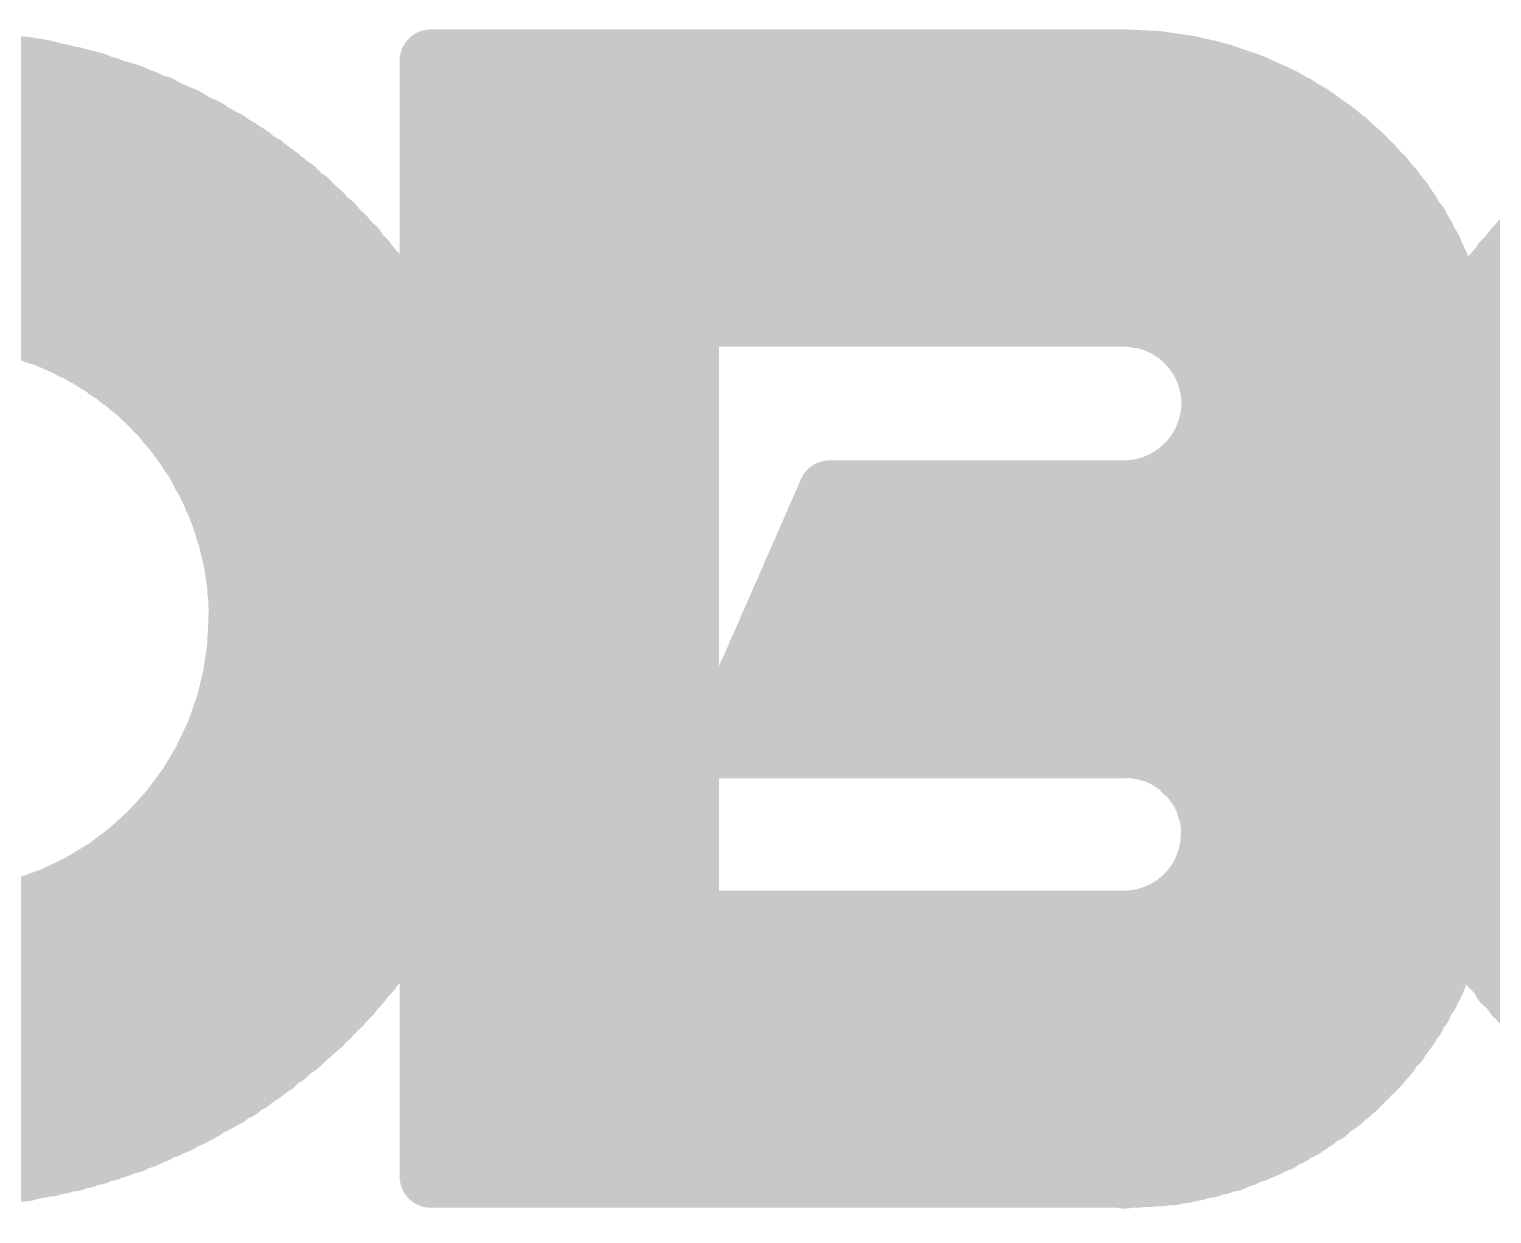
# Model space of a CAD drawing. Extents: x 98.7 to 156, y 84.7 to 176.7.
# Drawn here: x 129.315 to 131.658, y 136.441 to 138.339 of the extents above; entities that cross this region are included whole.
import ezdxf

# ---------------------------------------------------------------- set-up
doc = ezdxf.new("R2010")
doc.units = 0
doc.layers.get('0').update_dxf_attribs({"linetype": 'CONTINUOUS'})
doc.layers.add('SILK-TOP_PHO', color=14, linetype='CONTINUOUS')

# ---------------------------------------------------------------- blocks, each defined once
blk = doc.blocks.new('ROUND_1')
at = {"const_width": 0.050038}
blk.add_lwpolyline([(-0.025018, 0, 1), (0.025018, 0, 1)], format="xyb", close=True, dxfattribs=at)

msp = doc.modelspace()

# ---------------------------------------------------------------- linework, layer by layer
at = {"layer": 'SILK-TOP_PHO', "const_width": 0.100076}
for points in [[(129.958338, 137.808716, 0.2782504), (129.16662, 138.288268)], [(131.604004, 137.865104, 0.3476982), (131.069334, 138.288268)], [(132.367274, 138.288522, 0.2590882), (131.603904, 137.864498)], [(129.652776, 137.39368, 0.4142136), (129.16662, 137.879836)], [(131.210558, 137.738612, 0.4142136), (131.069334, 137.879836)], [(131.069334, 137.597642, 0.4084915), (131.210558, 137.738866)], [(129.16662, 136.908286, 0.4122287), (129.65176, 137.39368)], [(131.210558, 137.04824, 0.4142136), (131.069334, 137.189464)], [(131.069334, 136.908286, 0.4105243), (131.209542, 137.04824)], [(129.167128, 136.500108, 0.2777389), (129.958084, 136.978136)], [(131.069334, 136.500108, 0.3440152), (131.601972, 136.916922)], [(131.60248, 136.917176, 0.2600551), (132.367274, 136.490548)]]:
    msp.add_lwpolyline(points, format="xyb", dxfattribs=at)
for points in [[(129.958084, 138.288268), (131.069334, 138.288268)], [(129.958084, 138.288268), (129.958084, 137.809224)], [(129.9718, 138.288268), (129.9718, 136.500108)], [(129.990596, 138.288268), (129.990596, 136.500108)], [(130.009646, 138.288268), (130.009646, 136.500108)], [(130.028442, 138.288268), (130.028442, 136.500108)], [(130.047492, 138.288268), (130.047492, 136.500108)], [(130.066542, 138.288268), (130.066542, 136.500108)], [(130.085338, 138.288268), (130.085338, 136.500108)], [(130.104388, 138.288268), (130.104388, 136.500108)], [(130.123184, 138.288268), (130.123184, 136.500108)], [(130.142234, 138.288268), (130.142234, 136.500108)], [(130.16103, 138.288268), (130.16103, 136.500108)], [(130.18008, 138.288268), (130.18008, 136.500108)], [(130.19913, 138.288268), (130.19913, 136.500108)], [(130.217926, 138.288268), (130.217926, 136.500108)], [(130.236976, 138.288268), (130.236976, 136.500108)], [(130.255772, 138.288268), (130.255772, 136.500108)], [(130.274822, 138.288268), (130.274822, 136.500108)], [(130.293872, 138.288268), (130.293872, 136.500108)], [(130.312668, 138.288268), (130.312668, 136.500108)], [(130.331718, 138.288268), (130.331718, 136.500108)], [(130.350514, 138.288268), (130.350514, 136.500108)], [(130.369564, 138.288268), (130.369564, 136.500108)], [(130.38836, 138.288268), (130.38836, 137.879836)], [(130.40741, 138.288268), (130.40741, 137.879836)], [(130.42646, 138.288268), (130.42646, 137.879836)], [(130.445256, 138.288268), (130.445256, 137.879836)], [(130.464306, 138.288268), (130.464306, 137.879836)], [(130.483102, 138.288268), (130.483102, 137.879836)], [(130.502152, 138.288268), (130.502152, 137.879836)], [(130.521202, 138.288268), (130.521202, 137.879836)], [(130.539998, 138.288268), (130.539998, 137.879836)], [(130.559048, 138.288268), (130.559048, 137.879836)], [(130.577844, 138.288268), (130.577844, 137.879836)], [(130.596894, 138.288268), (130.596894, 137.879836)], [(130.615944, 138.288268), (130.615944, 137.879836)], [(130.63474, 138.288268), (130.63474, 137.879836)], [(130.65379, 138.288268), (130.65379, 137.879836)], [(130.672586, 138.288268), (130.672586, 137.879836)], [(130.691636, 138.288268), (130.691636, 137.879836)], [(130.710432, 138.288268), (130.710432, 137.879836)], [(130.729482, 138.288268), (130.729482, 137.879836)], [(130.748532, 138.288268), (130.748532, 137.879836)], [(130.767328, 138.288268), (130.767328, 137.879836)], [(130.786378, 138.288268), (130.786378, 137.879836)], [(130.805174, 138.288268), (130.805174, 137.879836)], [(130.824224, 138.288268), (130.824224, 137.879836)], [(130.843274, 138.288268), (130.843274, 137.879836)], [(130.86207, 138.288268), (130.86207, 137.879836)], [(130.88112, 138.288268), (130.88112, 137.879836)], [(130.899916, 138.288268), (130.899916, 137.879836)], [(130.918966, 138.288268), (130.918966, 137.879836)], [(130.938016, 138.288268), (130.938016, 137.879836)], [(130.956812, 138.288268), (130.956812, 137.879836)], [(130.975862, 138.288268), (130.975862, 137.879836)], [(130.994658, 138.288268), (130.994658, 137.879836)], [(131.013708, 138.288268), (131.013708, 137.879836)], [(131.032504, 138.288268), (131.032504, 137.879836)], [(131.051554, 138.288268), (131.051554, 137.879836)], [(131.070604, 138.287252), (131.070604, 137.879836)], [(131.0894, 138.287252), (131.0894, 137.877804)], [(131.10845, 138.285982), (131.10845, 137.874502)], [(128.9939, 138.27125), (129.339086, 138.27125)], [(129.27076, 138.281918), (129.27076, 137.868152)], [(129.289556, 138.278616), (129.289556, 137.863072)], [(129.308606, 138.276584), (129.308606, 137.857738)], [(129.327656, 138.273536), (129.327656, 137.851388)], [(129.346452, 138.269218), (129.346452, 137.845038)], [(129.365502, 138.265154), (129.365502, 137.836656)], [(129.958084, 138.27125), (131.204208, 138.27125)], [(131.127246, 138.284966), (131.127246, 137.867136)], [(131.146296, 138.281918), (131.146296, 137.856722)], [(131.165346, 138.278616), (131.165346, 137.84199)], [(131.184142, 138.275568), (131.184142, 137.820908)], [(131.203192, 138.27125), (131.203192, 137.783062)], [(131.221988, 138.26617), (131.221988, 136.520936)], [(128.915922, 138.252454), (129.417064, 138.252454)], [(129.384298, 138.260836), (129.384298, 137.827258)], [(129.403348, 138.255502), (129.403348, 137.817606)], [(129.422398, 138.250422), (129.422398, 137.806176)], [(129.441194, 138.244072), (129.441194, 137.793476)], [(129.958084, 138.252454), (131.264152, 138.252454)], [(131.241038, 138.25982), (131.241038, 136.52627)], [(131.259834, 138.25347), (131.259834, 136.533636)], [(131.278884, 138.246104), (131.278884, 136.541002)], [(128.858264, 138.233404), (129.474976, 138.233404)], [(129.460244, 138.237722), (129.460244, 137.77976)], [(129.47904, 138.231372), (129.47904, 137.765028)], [(129.49809, 138.224006), (129.49809, 137.748264)], [(129.51714, 138.215624), (129.51714, 137.729214)], [(129.958084, 138.233404), (131.308348, 138.233404)], [(131.297934, 138.237722), (131.297934, 136.549384)], [(131.31673, 138.228324), (131.31673, 136.557766)], [(131.33578, 138.218672), (131.33578, 136.568434)], [(128.769618, 138.195558), (129.563368, 138.195558)], [(128.810766, 138.214608), (129.52222, 138.214608)], [(129.535936, 138.207242), (129.535936, 137.708386)], [(129.554986, 138.198606), (129.554986, 137.685018)], [(129.958084, 138.214608), (131.344162, 138.214608)], [(129.958084, 138.195558), (131.374642, 138.195558)], [(131.354576, 138.207242), (131.354576, 136.578848)], [(131.373626, 138.195558), (131.373626, 136.591548)], [(128.734058, 138.176508), (129.599182, 138.176508)], [(129.573782, 138.189208), (129.573782, 137.65784)], [(129.592832, 138.17981), (129.592832, 137.625074)], [(129.958084, 138.176508), (131.401058, 138.176508)], [(131.392676, 138.181842), (131.392676, 136.604248)], [(128.701292, 138.157712), (129.631694, 138.157712)], [(129.611628, 138.168126), (129.611628, 137.587228)], [(129.630678, 138.157712), (129.630678, 137.535666)], [(129.649728, 138.146028), (129.649728, 137.438892)], [(129.958084, 138.157712), (131.425188, 138.157712)], [(131.411472, 138.168126), (131.411472, 136.61898)], [(131.430522, 138.152378), (131.430522, 136.634728)], [(128.671828, 138.138662), (129.661158, 138.138662)], [(129.668524, 138.133582), (129.668524, 136.653778)], [(129.958084, 138.138662), (131.44627, 138.138662)], [(131.449318, 138.134598), (131.449318, 136.652508)], [(128.61925, 138.100816), (129.713736, 138.100816)], [(128.644396, 138.119866), (129.68859, 138.119866)], [(129.687574, 138.119866), (129.687574, 136.66724)], [(129.70637, 138.10615), (129.70637, 136.680956)], [(129.958084, 138.119866), (131.465066, 138.119866)], [(129.958084, 138.100816), (131.4831, 138.100816)], [(131.468368, 138.115548), (131.468368, 136.671558)], [(128.59512, 138.08202), (129.73812, 138.08202)], [(129.72542, 138.091418), (129.72542, 136.695688)], [(129.74447, 138.07567), (129.74447, 136.711436)], [(129.958084, 138.08202), (131.498848, 138.08202)], [(131.487418, 138.094466), (131.487418, 136.69264)], [(128.573022, 138.06297), (129.760218, 138.06297)], [(129.763266, 138.058652), (129.763266, 136.728454)], [(129.958084, 138.06297), (131.51358, 138.06297)], [(131.506214, 138.071352), (131.506214, 136.715754)], [(128.552956, 138.04392), (129.78003, 138.04392)], [(129.782316, 138.041888), (129.782316, 136.745218)], [(129.958084, 138.04392), (131.52628, 138.04392)], [(131.525264, 138.04519), (131.525264, 136.743186)], [(128.51511, 138.006074), (129.81813, 138.006074)], [(128.53289, 138.025124), (129.800096, 138.025124)], [(129.801112, 138.022838), (129.801112, 136.764268)], [(129.958084, 138.025124), (131.53898, 138.025124)], [(129.958084, 138.006074), (131.549394, 138.006074)], [(131.54406, 138.014456), (131.54406, 136.77265)], [(128.497076, 137.987278), (129.83591, 137.987278)], [(129.820162, 138.003026), (129.820162, 136.78408)], [(129.838958, 137.981944), (129.838958, 136.805162)], [(129.958084, 137.987278), (131.559808, 137.987278)], [(131.695698, 137.987278), (131.695698, 136.791446)], [(131.695698, 137.987278), (133.038596, 137.987278)], [(128.481328, 137.968228), (129.851658, 137.968228)], [(129.858008, 137.959846), (129.858008, 136.82726)], [(129.958084, 137.968228), (131.568444, 137.968228)], [(131.56311, 137.978642), (131.56311, 136.808464)], [(131.676648, 137.96518), (131.676648, 136.812528)], [(131.67995, 137.968228), (134.514336, 137.968228)], [(128.46558, 137.949178), (129.867406, 137.949178)], [(129.877058, 137.935716), (129.877058, 136.851644)], [(129.958084, 137.949178), (131.576826, 137.949178)], [(131.581906, 137.935716), (131.581906, 136.85266)], [(131.657852, 137.941812), (131.657852, 136.836912)], [(131.664202, 137.949178), (134.504684, 137.949178)], [(128.437132, 137.911332), (129.895854, 137.911332)], [(128.450848, 137.930382), (129.882138, 137.930382)], [(129.958084, 137.930382), (131.584192, 137.930382)], [(129.958084, 137.911332), (131.591558, 137.911332)], [(131.635754, 137.911332), (134.485888, 137.911332)], [(131.638802, 137.916666), (131.638802, 136.862058)], [(131.64947, 137.930382), (134.495286, 137.930382)], [(128.424432, 137.892536), (129.908554, 137.892536)], [(129.895854, 137.910316), (129.895854, 136.87679)], [(129.958084, 137.892536), (131.596638, 137.892536)], [(131.620006, 137.889234), (131.620006, 136.88949)], [(131.622038, 137.892536), (134.47649, 137.892536)], [(129.244344, 137.873486), (129.921254, 137.873486)], [(129.914904, 137.881868), (129.914904, 136.905238)], [(129.958084, 137.873486), (130.366262, 137.873486)], [(130.366262, 137.879836), (130.366262, 136.908286)], [(130.366262, 137.879836), (131.069334, 137.879836)], [(131.112514, 137.873486), (132.30098, 137.873486)], [(131.600956, 137.875518), (131.600956, 136.918954)], [(129.321306, 137.85469), (129.932684, 137.85469)], [(129.9337, 137.851388), (129.9337, 136.934702)], [(129.958084, 137.85469), (130.366262, 137.85469)], [(131.150614, 137.85469), (132.217668, 137.85469)], [(129.36855, 137.83564), (129.944368, 137.83564)], [(129.95275, 137.818876), (129.95275, 136.968484)], [(129.958084, 137.83564), (130.366262, 137.83564)], [(131.172712, 137.83564), (132.168138, 137.83564)], [(129.406396, 137.81659), (130.366262, 137.81659)], [(129.43713, 137.797794), (130.366262, 137.797794)], [(131.187444, 137.81659), (132.130292, 137.81659)], [(131.197858, 137.797794), (132.098796, 137.797794)], [(129.463292, 137.778744), (130.366262, 137.778744)], [(131.205224, 137.778744), (132.071364, 137.778744)], [(129.486406, 137.759948), (130.366262, 137.759948)], [(131.209542, 137.759948), (132.04825, 137.759948)], [(129.506472, 137.740898), (130.366262, 137.740898)], [(131.210558, 137.740898), (132.027168, 137.740898)], [(129.525522, 137.721848), (130.366262, 137.721848)], [(129.54127, 137.703052), (130.366262, 137.703052)], [(131.20624, 137.703052), (131.99237, 137.703052)], [(131.209542, 137.721848), (132.009388, 137.721848)], [(129.556002, 137.684002), (130.366262, 137.684002)], [(131.19989, 137.684002), (131.976622, 137.684002)], [(131.203192, 137.69467), (131.203192, 137.090404)], [(129.569718, 137.665206), (130.366262, 137.665206)], [(131.184142, 137.65657), (131.184142, 137.12952)], [(131.189476, 137.665206), (131.962906, 137.665206)], [(129.582164, 137.646156), (130.366262, 137.646156)], [(131.165346, 137.634472), (131.165346, 137.150348)], [(131.17576, 137.646156), (131.951476, 137.646156)], [(129.592832, 137.627106), (130.366262, 137.627106)], [(129.60223, 137.60831), (130.366262, 137.60831)], [(131.123182, 137.60831), (131.930394, 137.60831)], [(131.127246, 137.609326), (131.127246, 137.176764)], [(131.146296, 137.61974), (131.146296, 137.16635)], [(131.155694, 137.627106), (131.939792, 137.627106)], [(129.611628, 137.58926), (130.366262, 137.58926)], [(130.596894, 137.597642), (130.418078, 137.188448)], [(130.593846, 137.58926), (131.920996, 137.58926)], [(130.596894, 137.597642), (131.069334, 137.597642)], [(130.596894, 137.597642), (130.596894, 137.188448)], [(130.615944, 137.597642), (130.615944, 137.188448)], [(130.63474, 137.597642), (130.63474, 137.188448)], [(130.65379, 137.597642), (130.65379, 137.188448)], [(130.672586, 137.597642), (130.672586, 137.188448)], [(130.691636, 137.597642), (130.691636, 137.188448)], [(130.710432, 137.597642), (130.710432, 137.188448)], [(130.729482, 137.597642), (130.729482, 137.188448)], [(130.748532, 137.597642), (130.748532, 137.188448)], [(130.767328, 137.597642), (130.767328, 137.188448)], [(130.786378, 137.597642), (130.786378, 137.188448)], [(130.805174, 137.597642), (130.805174, 137.188448)], [(130.824224, 137.597642), (130.824224, 137.188448)], [(130.843274, 137.597642), (130.843274, 137.188448)], [(130.86207, 137.597642), (130.86207, 137.188448)], [(130.88112, 137.597642), (130.88112, 137.188448)], [(130.899916, 137.597642), (130.899916, 137.188448)], [(130.918966, 137.597642), (130.918966, 137.188448)], [(130.938016, 137.597642), (130.938016, 137.188448)], [(130.956812, 137.597642), (130.956812, 137.188448)], [(130.975862, 137.597642), (130.975862, 137.188448)], [(130.994658, 137.597642), (130.994658, 137.188448)], [(131.013708, 137.597642), (131.013708, 137.188448)], [(131.032504, 137.597642), (131.032504, 137.188448)], [(131.051554, 137.597642), (131.051554, 137.188448)], [(131.070604, 137.597642), (131.070604, 137.188448)], [(131.0894, 137.598912), (131.0894, 137.187178)], [(131.10845, 137.602976), (131.10845, 137.183114)], [(129.618994, 137.570464), (130.366262, 137.570464)], [(130.58521, 137.570464), (131.91363, 137.570464)], [(129.62636, 137.551414), (130.366262, 137.551414)], [(130.576828, 137.551414), (131.906264, 137.551414)], [(130.577844, 137.554716), (130.577844, 137.188448)], [(129.631694, 137.532618), (130.366262, 137.532618)], [(129.637028, 137.513568), (130.366262, 137.513568)], [(130.560064, 137.513568), (131.89458, 137.513568)], [(130.568446, 137.532618), (131.899914, 137.532618)], [(129.642362, 137.494518), (130.366262, 137.494518)], [(130.551682, 137.494518), (131.889246, 137.494518)], [(130.559048, 137.511536), (130.559048, 137.188448)], [(129.64541, 137.475722), (130.366262, 137.475722)], [(130.539998, 137.468356), (130.539998, 137.188448)], [(130.5433, 137.475722), (131.886198, 137.475722)], [(129.648458, 137.456672), (130.366262, 137.456672)], [(130.535934, 137.456672), (131.88315, 137.456672)], [(129.650744, 137.437876), (130.366262, 137.437876)], [(130.521202, 137.425176), (130.521202, 137.188448)], [(130.527298, 137.437876), (131.880864, 137.437876)], [(129.65176, 137.418826), (130.366262, 137.418826)], [(129.65176, 137.399776), (130.366262, 137.399776)], [(130.510534, 137.399776), (131.878832, 137.399776)], [(130.518916, 137.418826), (131.878832, 137.418826)], [(129.65176, 137.38098), (130.366262, 137.38098)], [(130.502152, 137.381996), (130.502152, 137.188448)], [(130.502152, 137.38098), (131.878832, 137.38098)], [(129.650744, 137.36193), (130.366262, 137.36193)], [(130.49377, 137.36193), (131.878832, 137.36193)], [(129.649728, 137.348214), (129.649728, 136.641078)], [(129.649728, 137.343134), (130.366262, 137.343134)], [(130.483102, 137.338816), (130.483102, 137.188448)], [(130.485388, 137.343134), (131.880864, 137.343134)], [(129.644394, 137.305288), (130.366262, 137.305288)], [(129.647442, 137.324084), (130.366262, 137.324084)], [(130.46837, 137.305288), (131.885182, 137.305288)], [(130.477006, 137.324084), (131.88315, 137.324084)], [(129.640076, 137.286238), (130.366262, 137.286238)], [(130.461004, 137.286238), (131.889246, 137.286238)], [(130.464306, 137.29462), (130.464306, 137.188448)], [(129.634996, 137.267188), (130.366262, 137.267188)], [(130.452622, 137.267188), (131.893564, 137.267188)], [(129.629662, 137.248392), (130.366262, 137.248392)], [(129.630678, 137.252456), (129.630678, 136.629394)], [(130.44424, 137.248392), (131.898898, 137.248392)], [(130.445256, 137.25144), (130.445256, 137.188448)], [(129.615946, 137.210546), (130.366262, 137.210546)], [(129.623312, 137.229342), (130.366262, 137.229342)], [(130.42646, 137.20826), (130.42646, 137.188448)], [(130.427476, 137.210546), (131.912614, 137.210546)], [(130.435858, 137.229342), (131.905248, 137.229342)], [(129.607564, 137.191496), (130.366262, 137.191496)], [(129.611628, 137.200894), (129.611628, 136.61898)], [(130.418078, 137.188448), (131.069334, 137.188448)], [(130.419094, 137.191496), (131.91998, 137.191496)], [(131.069334, 137.189464), (131.069334, 137.188448)], [(129.592832, 137.162032), (129.592832, 136.608312)], [(129.599182, 137.172446), (130.366262, 137.172446)], [(131.136898, 137.172446), (131.929378, 137.172446)], [(129.588514, 137.15365), (130.366262, 137.15365)], [(131.16306, 137.15365), (131.938776, 137.15365)], [(129.564384, 137.115804), (130.366262, 137.115804)], [(129.573782, 137.130536), (129.573782, 136.597898)], [(129.577084, 137.1346), (130.366262, 137.1346)], [(131.181094, 137.1346), (131.95046, 137.1346)], [(131.19354, 137.115804), (131.96189, 137.115804)], [(129.550668, 137.096754), (130.366262, 137.096754)], [(129.554986, 137.103104), (129.554986, 136.5885)], [(131.202176, 137.096754), (131.975606, 137.096754)], [(129.53492, 137.077704), (130.366262, 137.077704)], [(129.535936, 137.078974), (129.535936, 136.579864)], [(131.207256, 137.077704), (131.990338, 137.077704)], [(129.51714, 137.057892), (129.51714, 136.571482)], [(129.518156, 137.058908), (130.366262, 137.058908)], [(131.209542, 137.058908), (132.007102, 137.058908)], [(131.209542, 137.04824), (131.210558, 137.04824)], [(129.477008, 137.021062), (130.366262, 137.021062)], [(129.47904, 137.022078), (129.47904, 136.555734)], [(129.49809, 137.038842), (129.49809, 136.5631)], [(129.499106, 137.039858), (130.366262, 137.039858)], [(131.207256, 137.021062), (132.046218, 137.021062)], [(131.209542, 137.039858), (132.025136, 137.039858)], [(129.452878, 137.002012), (130.366262, 137.002012)], [(129.460244, 137.007346), (129.460244, 136.549384)], [(131.202176, 137.002012), (132.069332, 137.002012)], [(131.203192, 137.00633), (131.203192, 136.515856)], [(129.422398, 136.98093), (129.422398, 136.536938)], [(129.425446, 136.983216), (130.366262, 136.983216)], [(129.441194, 136.99363), (129.441194, 136.543034)], [(129.958084, 136.977882), (129.958084, 136.500108)], [(131.19354, 136.983216), (132.095748, 136.983216)], [(129.365502, 136.95045), (129.365502, 136.522206)], [(129.384298, 136.959848), (129.384298, 136.52627)], [(129.391664, 136.964166), (130.366262, 136.964166)], [(129.403348, 136.970516), (129.403348, 136.531604)], [(131.18211, 136.964166), (132.126228, 136.964166)], [(131.184142, 136.968484), (131.184142, 136.511538)], [(129.308606, 136.929368), (129.308606, 136.510522)], [(129.327656, 136.935718), (129.327656, 136.51484)], [(129.346452, 136.943084), (129.346452, 136.517888)], [(129.351786, 136.945116), (129.94005, 136.945116)], [(129.958084, 136.945116), (130.366262, 136.945116)], [(131.146296, 136.930384), (131.146296, 136.504172)], [(131.164076, 136.945116), (132.163058, 136.945116)], [(131.165346, 136.946386), (131.165346, 136.507474)], [(128.417066, 136.90727), (129.916936, 136.90727)], [(129.27076, 136.91997), (129.27076, 136.505188)], [(129.289556, 136.924034), (129.289556, 136.50849)], [(129.295906, 136.92632), (129.92862, 136.92632)], [(129.958084, 136.92632), (130.366262, 136.92632)], [(129.958084, 136.90727), (132.286248, 136.90727)], [(130.366262, 136.908286), (131.069334, 136.908286)], [(130.38836, 136.908286), (130.38836, 136.500108)], [(130.40741, 136.908286), (130.40741, 136.500108)], [(130.42646, 136.908286), (130.42646, 136.500108)], [(130.445256, 136.908286), (130.445256, 136.500108)], [(130.464306, 136.908286), (130.464306, 136.500108)], [(130.483102, 136.908286), (130.483102, 136.500108)], [(130.502152, 136.908286), (130.502152, 136.500108)], [(130.521202, 136.908286), (130.521202, 136.500108)], [(130.539998, 136.908286), (130.539998, 136.500108)], [(130.559048, 136.908286), (130.559048, 136.500108)], [(130.577844, 136.908286), (130.577844, 136.500108)], [(130.596894, 136.908286), (130.596894, 136.500108)], [(130.615944, 136.908286), (130.615944, 136.500108)], [(130.63474, 136.908286), (130.63474, 136.500108)], [(130.65379, 136.908286), (130.65379, 136.500108)], [(130.672586, 136.908286), (130.672586, 136.500108)], [(130.691636, 136.908286), (130.691636, 136.500108)], [(130.710432, 136.908286), (130.710432, 136.500108)], [(130.729482, 136.908286), (130.729482, 136.500108)], [(130.748532, 136.908286), (130.748532, 136.500108)], [(130.767328, 136.908286), (130.767328, 136.500108)], [(130.786378, 136.908286), (130.786378, 136.500108)], [(130.805174, 136.908286), (130.805174, 136.500108)], [(130.824224, 136.908286), (130.824224, 136.500108)], [(130.843274, 136.908286), (130.843274, 136.500108)], [(130.86207, 136.908286), (130.86207, 136.500108)], [(130.88112, 136.908286), (130.88112, 136.500108)], [(130.899916, 136.908286), (130.899916, 136.500108)], [(130.918966, 136.908286), (130.918966, 136.500108)], [(130.938016, 136.908286), (130.938016, 136.500108)], [(130.956812, 136.908286), (130.956812, 136.500108)], [(130.975862, 136.908286), (130.975862, 136.500108)], [(130.994658, 136.908286), (130.994658, 136.500108)], [(131.013708, 136.908286), (131.013708, 136.500108)], [(131.032504, 136.908286), (131.032504, 136.500108)], [(131.051554, 136.908286), (131.051554, 136.500108)], [(131.070604, 136.908286), (131.070604, 136.498838)], [(131.0894, 136.909302), (131.0894, 136.500108)], [(131.10845, 136.91362), (131.10845, 136.501124)], [(131.127246, 136.920986), (131.127246, 136.50214)], [(131.137914, 136.92632), (132.210302, 136.92632)], [(128.429766, 136.888474), (129.904236, 136.888474)], [(129.958084, 136.888474), (131.594606, 136.888474)], [(131.621022, 136.888474), (133.113526, 136.888474)], [(128.442466, 136.869424), (129.890774, 136.869424)], [(129.958084, 136.869424), (131.588256, 136.869424)], [(131.634738, 136.869424), (133.09981, 136.869424)], [(128.457198, 136.850374), (129.877058, 136.850374)], [(129.958084, 136.850374), (131.581906, 136.850374)], [(131.6482, 136.850374), (133.086094, 136.850374)], [(128.47193, 136.831578), (129.86131, 136.831578)], [(128.487678, 136.812528), (129.845308, 136.812528)], [(129.958084, 136.831578), (131.573524, 136.831578)], [(129.958084, 136.812528), (131.565142, 136.812528)], [(131.663186, 136.831578), (133.071362, 136.831578)], [(131.677918, 136.812528), (133.05663, 136.812528)], [(128.504442, 136.793732), (129.82956, 136.793732)], [(129.958084, 136.793732), (131.555744, 136.793732)], [(131.694682, 136.793732), (133.039612, 136.793732)], [(128.52146, 136.774682), (129.81178, 136.774682)], [(129.958084, 136.774682), (131.545076, 136.774682)], [(128.540256, 136.755632), (129.79273, 136.755632)], [(129.958084, 136.755632), (131.533646, 136.755632)], [(128.560322, 136.736836), (129.772664, 136.736836)], [(128.581404, 136.717786), (129.751836, 136.717786)], [(129.958084, 136.736836), (131.520946, 136.736836)], [(129.958084, 136.717786), (131.50723, 136.717786)], [(128.604518, 136.69899), (129.728468, 136.69899)], [(129.958084, 136.69899), (131.492498, 136.69899)], [(128.628648, 136.67994), (129.704338, 136.67994)], [(129.958084, 136.67994), (131.47675, 136.67994)], [(128.655064, 136.661144), (129.677922, 136.661144)], [(129.958084, 136.661144), (131.4577, 136.661144)], [(128.683512, 136.642094), (129.650744, 136.642094)], [(128.713992, 136.623044), (129.618994, 136.623044)], [(129.958084, 136.642094), (131.438904, 136.642094)], [(129.958084, 136.623044), (131.416806, 136.623044)], [(128.74752, 136.604248), (129.585466, 136.604248)], [(129.958084, 136.604248), (131.391406, 136.604248)], [(128.78562, 136.585198), (129.54762, 136.585198)], [(129.958084, 136.585198), (131.364228, 136.585198)], [(128.8288, 136.566402), (129.50444, 136.566402)], [(129.958084, 136.566402), (131.331462, 136.566402)], [(128.879092, 136.547352), (129.453894, 136.547352)], [(129.958084, 136.547352), (131.293616, 136.547352)], [(128.943354, 136.528302), (129.389632, 136.528302)], [(129.03708, 136.509506), (129.295906, 136.509506)], [(129.958084, 136.528302), (131.245102, 136.528302)], [(129.958084, 136.509506), (131.172712, 136.509506)], [(129.958084, 136.500108), (131.069334, 136.500108)], [(131.069334, 136.500108), (131.069334, 136.498838)]]:
    msp.add_lwpolyline(points, dxfattribs=at)

# ---------------------------------------------------------------- block references
at = {"layer": 'SILK-TOP_PHO'}
for p in [(129.958084, 138.288268), (129.958084, 138.288268), (129.9718, 138.288268), (129.990596, 138.288268), (130.009646, 138.288268), (130.028442, 138.288268), (130.047492, 138.288268), (130.066542, 138.288268), (130.085338, 138.288268), (130.104388, 138.288268), (130.123184, 138.288268), (130.142234, 138.288268), (130.16103, 138.288268), (130.18008, 138.288268), (130.19913, 138.288268), (130.217926, 138.288268), (130.236976, 138.288268), (130.255772, 138.288268), (130.274822, 138.288268), (130.293872, 138.288268), (130.312668, 138.288268), (130.331718, 138.288268), (130.350514, 138.288268), (130.369564, 138.288268), (130.38836, 138.288268), (130.40741, 138.288268), (130.42646, 138.288268), (130.445256, 138.288268), (130.464306, 138.288268), (130.483102, 138.288268), (130.502152, 138.288268), (130.521202, 138.288268), (130.539998, 138.288268), (130.559048, 138.288268), (130.577844, 138.288268), (130.596894, 138.288268), (130.615944, 138.288268), (130.63474, 138.288268), (130.65379, 138.288268), (130.672586, 138.288268), (130.691636, 138.288268), (130.710432, 138.288268), (130.729482, 138.288268), (130.748532, 138.288268), (130.767328, 138.288268), (130.786378, 138.288268), (130.805174, 138.288268), (130.824224, 138.288268), (130.843274, 138.288268), (130.86207, 138.288268), (130.88112, 138.288268), (130.899916, 138.288268), (130.918966, 138.288268), (130.938016, 138.288268), (130.956812, 138.288268), (130.975862, 138.288268), (130.994658, 138.288268), (131.013708, 138.288268), (131.032504, 138.288268), (131.051554, 138.288268), (131.069334, 138.288268), (131.069334, 138.288268), (131.069334, 138.288268), (131.070604, 138.287252), (131.0894, 138.287252), (131.10845, 138.285982), (129.27076, 138.281918), (129.289556, 138.278616), (129.308606, 138.276584), (129.327656, 138.273536), (129.339086, 138.27125), (129.346452, 138.269218), (129.365502, 138.265154), (129.958084, 138.27125), (131.127246, 138.284966), (131.146296, 138.281918), (131.165346, 138.278616), (131.184142, 138.275568), (131.203192, 138.27125), (131.204208, 138.27125), (131.221988, 138.26617), (129.384298, 138.260836), (129.403348, 138.255502), (129.417064, 138.252454), (129.422398, 138.250422), (129.441194, 138.244072), (129.958084, 138.252454), (131.241038, 138.25982), (131.259834, 138.25347), (131.264152, 138.252454), (131.278884, 138.246104), (129.460244, 138.237722), (129.474976, 138.233404), (129.47904, 138.231372), (129.49809, 138.224006), (129.51714, 138.215624), (129.958084, 138.233404), (131.297934, 138.237722), (131.308348, 138.233404), (131.31673, 138.228324), (131.33578, 138.218672), (129.52222, 138.214608), (129.535936, 138.207242), (129.554986, 138.198606), (129.563368, 138.195558), (129.958084, 138.214608), (129.958084, 138.195558), (131.344162, 138.214608), (131.354576, 138.207242), (131.373626, 138.195558), (131.374642, 138.195558), (129.573782, 138.189208), (129.592832, 138.17981), (129.599182, 138.176508), (129.958084, 138.176508), (131.392676, 138.181842), (131.401058, 138.176508), (129.611628, 138.168126), (129.630678, 138.157712), (129.631694, 138.157712), (129.649728, 138.146028), (129.958084, 138.157712), (131.411472, 138.168126), (131.425188, 138.157712), (131.430522, 138.152378), (129.661158, 138.138662), (129.668524, 138.133582), (129.958084, 138.138662), (131.44627, 138.138662), (131.449318, 138.134598), (129.687574, 138.119866), (129.68859, 138.119866), (129.70637, 138.10615), (129.713736, 138.100816), (129.958084, 138.119866), (129.958084, 138.100816), (131.465066, 138.119866), (131.468368, 138.115548), (131.4831, 138.100816), (129.72542, 138.091418), (129.73812, 138.08202), (129.74447, 138.07567), (129.958084, 138.08202), (131.487418, 138.094466), (131.498848, 138.08202), (129.760218, 138.06297), (129.763266, 138.058652), (129.958084, 138.06297), (131.506214, 138.071352), (131.51358, 138.06297), (129.78003, 138.04392), (129.782316, 138.041888), (129.958084, 138.04392), (131.525264, 138.04519), (131.52628, 138.04392), (129.800096, 138.025124), (129.801112, 138.022838), (129.81813, 138.006074), (129.958084, 138.025124), (129.958084, 138.006074), (131.53898, 138.025124), (131.54406, 138.014456), (131.549394, 138.006074), (129.820162, 138.003026), (129.83591, 137.987278), (129.838958, 137.981944), (129.958084, 137.987278), (131.559808, 137.987278), (131.695698, 137.987278), (131.695698, 137.987278), (129.851658, 137.968228), (129.858008, 137.959846), (129.958084, 137.968228), (131.56311, 137.978642), (131.568444, 137.968228), (131.676648, 137.96518), (131.67995, 137.968228), (129.867406, 137.949178), (129.877058, 137.935716), (129.958084, 137.949178), (131.576826, 137.949178), (131.581906, 137.935716), (131.657852, 137.941812), (131.664202, 137.949178), (129.882138, 137.930382), (129.895854, 137.911332), (129.958084, 137.930382), (129.958084, 137.911332), (131.584192, 137.930382), (131.591558, 137.911332), (131.635754, 137.911332), (131.638802, 137.916666), (131.64947, 137.930382), (129.895854, 137.910316), (129.908554, 137.892536), (129.958084, 137.892536), (131.596638, 137.892536), (131.620006, 137.889234), (131.622038, 137.892536), (129.27076, 137.868152), (129.914904, 137.881868), (129.921254, 137.873486), (129.958084, 137.873486), (130.366262, 137.879836), (130.366262, 137.879836), (130.366262, 137.873486), (130.38836, 137.879836), (130.40741, 137.879836), (130.42646, 137.879836), (130.445256, 137.879836), (130.464306, 137.879836), (130.483102, 137.879836), (130.502152, 137.879836), (130.521202, 137.879836), (130.539998, 137.879836), (130.559048, 137.879836), (130.577844, 137.879836), (130.596894, 137.879836), (130.615944, 137.879836), (130.63474, 137.879836), (130.65379, 137.879836), (130.672586, 137.879836), (130.691636, 137.879836), (130.710432, 137.879836), (130.729482, 137.879836), (130.748532, 137.879836), (130.767328, 137.879836), (130.786378, 137.879836), (130.805174, 137.879836), (130.824224, 137.879836), (130.843274, 137.879836), (130.86207, 137.879836), (130.88112, 137.879836), (130.899916, 137.879836), (130.918966, 137.879836), (130.938016, 137.879836), (130.956812, 137.879836), (130.975862, 137.879836), (130.994658, 137.879836), (131.013708, 137.879836), (131.032504, 137.879836), (131.051554, 137.879836), (131.069334, 137.879836), (131.069334, 137.879836), (131.069334, 137.879836), (131.070604, 137.879836), (131.0894, 137.877804), (131.10845, 137.874502), (131.112514, 137.873486), (131.127246, 137.867136), (131.600956, 137.875518), (131.603904, 137.864498), (131.604004, 137.865104), (131.604004, 137.865104), (129.289556, 137.863072), (129.308606, 137.857738), (129.321306, 137.85469), (129.327656, 137.851388), (129.346452, 137.845038), (129.932684, 137.85469), (129.9337, 137.851388), (129.958084, 137.85469), (130.366262, 137.85469), (131.146296, 137.856722), (131.150614, 137.85469), (131.165346, 137.84199), (129.365502, 137.836656), (129.36855, 137.83564), (129.384298, 137.827258), (129.403348, 137.817606), (129.944368, 137.83564), (129.95275, 137.818876), (129.958084, 137.83564), (130.366262, 137.83564), (131.172712, 137.83564), (131.184142, 137.820908), (129.406396, 137.81659), (129.422398, 137.806176), (129.43713, 137.797794), (129.958084, 137.809224), (129.958338, 137.808716), (130.366262, 137.81659), (130.366262, 137.797794), (131.187444, 137.81659), (131.197858, 137.797794), (129.441194, 137.793476), (129.460244, 137.77976), (129.463292, 137.778744), (130.366262, 137.778744), (131.203192, 137.783062), (131.205224, 137.778744), (129.47904, 137.765028), (129.486406, 137.759948), (129.49809, 137.748264), (130.366262, 137.759948), (131.209542, 137.759948), (129.506472, 137.740898), (129.51714, 137.729214), (130.366262, 137.740898), (131.210558, 137.740898), (131.210558, 137.738866), (131.210558, 137.738866), (131.210558, 137.738612), (129.525522, 137.721848), (129.535936, 137.708386), (129.54127, 137.703052), (130.366262, 137.721848), (130.366262, 137.703052), (131.20624, 137.703052), (131.209542, 137.721848), (129.554986, 137.685018), (129.556002, 137.684002), (130.366262, 137.684002), (131.19989, 137.684002), (131.203192, 137.69467), (129.569718, 137.665206), (129.573782, 137.65784), (130.366262, 137.665206), (131.184142, 137.65657), (131.189476, 137.665206), (129.582164, 137.646156), (130.366262, 137.646156), (131.165346, 137.634472), (131.17576, 137.646156), (129.592832, 137.627106), (129.592832, 137.625074), (129.60223, 137.60831), (130.366262, 137.627106), (130.366262, 137.60831), (131.123182, 137.60831), (131.127246, 137.609326), (131.146296, 137.61974), (131.155694, 137.627106), (129.611628, 137.58926), (129.611628, 137.587228), (130.366262, 137.58926), (130.593846, 137.58926), (130.596894, 137.597642), (130.596894, 137.597642), (130.596894, 137.597642), (130.615944, 137.597642), (130.63474, 137.597642), (130.65379, 137.597642), (130.672586, 137.597642), (130.691636, 137.597642), (130.710432, 137.597642), (130.729482, 137.597642), (130.748532, 137.597642), (130.767328, 137.597642), (130.786378, 137.597642), (130.805174, 137.597642), (130.824224, 137.597642), (130.843274, 137.597642), (130.86207, 137.597642), (130.88112, 137.597642), (130.899916, 137.597642), (130.918966, 137.597642), (130.938016, 137.597642), (130.956812, 137.597642), (130.975862, 137.597642), (130.994658, 137.597642), (131.013708, 137.597642), (131.032504, 137.597642), (131.051554, 137.597642), (131.069334, 137.597642), (131.069334, 137.597642), (131.070604, 137.597642), (131.0894, 137.598912), (131.10845, 137.602976), (129.618994, 137.570464), (130.366262, 137.570464), (130.58521, 137.570464), (129.62636, 137.551414), (130.366262, 137.551414), (130.576828, 137.551414), (130.577844, 137.554716), (129.630678, 137.535666), (129.631694, 137.532618), (129.637028, 137.513568), (130.366262, 137.532618), (130.366262, 137.513568), (130.560064, 137.513568), (130.568446, 137.532618), (129.642362, 137.494518), (130.366262, 137.494518), (130.551682, 137.494518), (130.559048, 137.511536), (129.64541, 137.475722), (130.366262, 137.475722), (130.539998, 137.468356), (130.5433, 137.475722), (129.648458, 137.456672), (130.366262, 137.456672), (130.535934, 137.456672), (129.649728, 137.438892), (129.650744, 137.437876), (130.366262, 137.437876), (130.521202, 137.425176), (130.527298, 137.437876), (129.65176, 137.418826), (129.65176, 137.399776), (130.366262, 137.418826), (130.366262, 137.399776), (130.510534, 137.399776), (130.518916, 137.418826), (129.65176, 137.39368), (129.65176, 137.39368), (129.65176, 137.38098), (129.652776, 137.39368), (130.366262, 137.38098), (130.502152, 137.381996), (130.502152, 137.38098), (129.650744, 137.36193), (130.366262, 137.36193), (130.49377, 137.36193), (129.649728, 137.348214), (129.649728, 137.343134), (130.366262, 137.343134), (130.483102, 137.338816), (130.485388, 137.343134), (129.644394, 137.305288), (129.647442, 137.324084), (130.366262, 137.324084), (130.366262, 137.305288), (130.46837, 137.305288), (130.477006, 137.324084), (129.640076, 137.286238), (130.366262, 137.286238), (130.461004, 137.286238), (130.464306, 137.29462), (129.634996, 137.267188), (130.366262, 137.267188), (130.452622, 137.267188), (129.629662, 137.248392), (129.630678, 137.252456), (130.366262, 137.248392), (130.44424, 137.248392), (130.445256, 137.25144), (129.615946, 137.210546), (129.623312, 137.229342), (130.366262, 137.229342), (130.366262, 137.210546), (130.42646, 137.20826), (130.427476, 137.210546), (130.435858, 137.229342), (129.607564, 137.191496), (129.611628, 137.200894), (130.366262, 137.191496), (130.418078, 137.188448), (130.419094, 137.191496), (130.42646, 137.188448), (130.445256, 137.188448), (130.464306, 137.188448), (130.483102, 137.188448), (130.502152, 137.188448), (130.521202, 137.188448), (130.539998, 137.188448), (130.559048, 137.188448), (130.577844, 137.188448), (130.596894, 137.188448), (130.615944, 137.188448), (130.63474, 137.188448), (130.65379, 137.188448), (130.672586, 137.188448), (130.691636, 137.188448), (130.710432, 137.188448), (130.729482, 137.188448), (130.748532, 137.188448), (130.767328, 137.188448), (130.786378, 137.188448), (130.805174, 137.188448), (130.824224, 137.188448), (130.843274, 137.188448), (130.86207, 137.188448), (130.88112, 137.188448), (130.899916, 137.188448), (130.918966, 137.188448), (130.938016, 137.188448), (130.956812, 137.188448), (130.975862, 137.188448), (130.994658, 137.188448), (131.013708, 137.188448), (131.032504, 137.188448), (131.051554, 137.188448), (131.069334, 137.189464), (131.069334, 137.189464), (131.069334, 137.189464), (131.069334, 137.188448), (131.069334, 137.188448), (131.070604, 137.188448), (131.0894, 137.187178), (129.592832, 137.162032), (129.599182, 137.172446), (130.366262, 137.172446), (131.10845, 137.183114), (131.127246, 137.176764), (131.136898, 137.172446), (131.146296, 137.16635), (129.588514, 137.15365), (130.366262, 137.15365), (131.16306, 137.15365), (131.165346, 137.150348), (129.564384, 137.115804), (129.573782, 137.130536), (129.577084, 137.1346), (130.366262, 137.1346), (130.366262, 137.115804), (131.181094, 137.1346), (131.184142, 137.12952), (131.19354, 137.115804), (129.550668, 137.096754), (129.554986, 137.103104), (130.366262, 137.096754), (131.202176, 137.096754), (129.53492, 137.077704), (129.535936, 137.078974), (130.366262, 137.077704), (131.203192, 137.090404), (131.207256, 137.077704), (129.51714, 137.057892), (129.518156, 137.058908), (130.366262, 137.058908), (131.209542, 137.058908), (131.209542, 137.04824), (131.209542, 137.04824), (131.209542, 137.04824), (131.210558, 137.04824), (131.210558, 137.04824), (129.477008, 137.021062), (129.47904, 137.022078), (129.49809, 137.038842), (129.499106, 137.039858), (130.366262, 137.039858), (130.366262, 137.021062), (131.207256, 137.021062), (131.209542, 137.039858), (129.452878, 137.002012), (129.460244, 137.007346), (130.366262, 137.002012), (131.202176, 137.002012), (131.203192, 137.00633), (129.422398, 136.98093), (129.425446, 136.983216), (129.441194, 136.99363), (129.958084, 136.978136), (129.958084, 136.977882), (129.958084, 136.977882), (130.366262, 136.983216), (131.19354, 136.983216), (129.365502, 136.95045), (129.384298, 136.959848), (129.391664, 136.964166), (129.403348, 136.970516), (129.95275, 136.968484), (130.366262, 136.964166), (131.18211, 136.964166), (131.184142, 136.968484), (129.308606, 136.929368), (129.327656, 136.935718), (129.346452, 136.943084), (129.351786, 136.945116), (129.9337, 136.934702), (129.94005, 136.945116), (129.958084, 136.945116), (130.366262, 136.945116), (131.146296, 136.930384), (131.164076, 136.945116), (131.165346, 136.946386), (129.27076, 136.91997), (129.289556, 136.924034), (129.295906, 136.92632), (129.914904, 136.905238), (129.916936, 136.90727), (129.92862, 136.92632), (129.958084, 136.92632), (129.958084, 136.90727), (130.366262, 136.92632), (130.366262, 136.908286), (130.366262, 136.908286), (130.38836, 136.908286), (130.40741, 136.908286), (130.42646, 136.908286), (130.445256, 136.908286), (130.464306, 136.908286), (130.483102, 136.908286), (130.502152, 136.908286), (130.521202, 136.908286), (130.539998, 136.908286), (130.559048, 136.908286), (130.577844, 136.908286), (130.596894, 136.908286), (130.615944, 136.908286), (130.63474, 136.908286), (130.65379, 136.908286), (130.672586, 136.908286), (130.691636, 136.908286), (130.710432, 136.908286), (130.729482, 136.908286), (130.748532, 136.908286), (130.767328, 136.908286), (130.786378, 136.908286), (130.805174, 136.908286), (130.824224, 136.908286), (130.843274, 136.908286), (130.86207, 136.908286), (130.88112, 136.908286), (130.899916, 136.908286), (130.918966, 136.908286), (130.938016, 136.908286), (130.956812, 136.908286), (130.975862, 136.908286), (130.994658, 136.908286), (131.013708, 136.908286), (131.032504, 136.908286), (131.051554, 136.908286), (131.069334, 136.908286), (131.069334, 136.908286), (131.070604, 136.908286), (131.0894, 136.909302), (131.10845, 136.91362), (131.127246, 136.920986), (131.137914, 136.92632), (131.600956, 136.918954), (131.601972, 136.916922), (131.601972, 136.916668), (131.60248, 136.917176), (129.904236, 136.888474), (129.958084, 136.888474), (131.594606, 136.888474), (131.620006, 136.88949), (131.621022, 136.888474), (129.890774, 136.869424), (129.895854, 136.87679), (129.958084, 136.869424), (131.588256, 136.869424), (131.634738, 136.869424), (131.638802, 136.862058), (129.877058, 136.851644), (129.877058, 136.850374), (129.958084, 136.850374), (131.581906, 136.85266), (131.581906, 136.850374), (131.6482, 136.850374), (131.657852, 136.836912), (129.845308, 136.812528), (129.858008, 136.82726), (129.86131, 136.831578), (129.958084, 136.831578), (129.958084, 136.812528), (131.565142, 136.812528), (131.573524, 136.831578), (131.663186, 136.831578), (131.676648, 136.812528), (131.677918, 136.812528), (129.82956, 136.793732), (129.838958, 136.805162), (129.958084, 136.793732), (131.555744, 136.793732), (131.56311, 136.808464), (131.694682, 136.793732), (131.695698, 136.791446), (129.801112, 136.764268), (129.81178, 136.774682), (129.820162, 136.78408), (129.958084, 136.774682), (131.54406, 136.77265), (131.545076, 136.774682), (129.782316, 136.745218), (129.79273, 136.755632), (129.958084, 136.755632), (131.525264, 136.743186), (131.533646, 136.755632), (129.751836, 136.717786), (129.763266, 136.728454), (129.772664, 136.736836), (129.958084, 136.736836), (129.958084, 136.717786), (131.50723, 136.717786), (131.520946, 136.736836), (129.72542, 136.695688), (129.728468, 136.69899), (129.74447, 136.711436), (129.958084, 136.69899), (131.487418, 136.69264), (131.492498, 136.69899), (131.506214, 136.715754), (129.704338, 136.67994), (129.70637, 136.680956), (129.958084, 136.67994), (131.468368, 136.671558), (131.47675, 136.67994), (129.668524, 136.653778), (129.677922, 136.661144), (129.687574, 136.66724), (129.958084, 136.661144), (131.449318, 136.652508), (131.4577, 136.661144), (129.618994, 136.623044), (129.630678, 136.629394), (129.649728, 136.641078), (129.650744, 136.642094), (129.958084, 136.642094), (129.958084, 136.623044), (131.416806, 136.623044), (131.430522, 136.634728), (131.438904, 136.642094), (129.585466, 136.604248), (129.592832, 136.608312), (129.611628, 136.61898), (129.958084, 136.604248), (131.391406, 136.604248), (131.392676, 136.604248), (131.411472, 136.61898), (129.535936, 136.579864), (129.54762, 136.585198), (129.554986, 136.5885), (129.573782, 136.597898), (129.958084, 136.585198), (131.354576, 136.578848), (131.364228, 136.585198), (131.373626, 136.591548), (129.47904, 136.555734), (129.49809, 136.5631), (129.50444, 136.566402), (129.51714, 136.571482), (129.958084, 136.566402), (131.31673, 136.557766), (131.331462, 136.566402), (131.33578, 136.568434), (129.403348, 136.531604), (129.422398, 136.536938), (129.441194, 136.543034), (129.453894, 136.547352), (129.460244, 136.549384), (129.958084, 136.547352), (131.259834, 136.533636), (131.278884, 136.541002), (131.293616, 136.547352), (131.297934, 136.549384), (129.27076, 136.505188), (129.289556, 136.50849), (129.295906, 136.509506), (129.308606, 136.510522), (129.327656, 136.51484), (129.346452, 136.517888), (129.365502, 136.522206), (129.384298, 136.52627), (129.389632, 136.528302), (129.958084, 136.528302), (129.958084, 136.509506), (131.165346, 136.507474), (131.172712, 136.509506), (131.184142, 136.511538), (131.203192, 136.515856), (131.221988, 136.520936), (131.241038, 136.52627), (131.245102, 136.528302), (129.958084, 136.500108), (129.9718, 136.500108), (129.990596, 136.500108), (130.009646, 136.500108), (130.028442, 136.500108), (130.047492, 136.500108), (130.066542, 136.500108), (130.085338, 136.500108), (130.104388, 136.500108), (130.123184, 136.500108), (130.142234, 136.500108), (130.16103, 136.500108), (130.18008, 136.500108), (130.19913, 136.500108), (130.217926, 136.500108), (130.236976, 136.500108), (130.255772, 136.500108), (130.274822, 136.500108), (130.293872, 136.500108), (130.312668, 136.500108), (130.331718, 136.500108), (130.350514, 136.500108), (130.369564, 136.500108), (130.38836, 136.500108), (130.40741, 136.500108), (130.42646, 136.500108), (130.445256, 136.500108), (130.464306, 136.500108), (130.483102, 136.500108), (130.502152, 136.500108), (130.521202, 136.500108), (130.539998, 136.500108), (130.559048, 136.500108), (130.577844, 136.500108), (130.596894, 136.500108), (130.615944, 136.500108), (130.63474, 136.500108), (130.65379, 136.500108), (130.672586, 136.500108), (130.691636, 136.500108), (130.710432, 136.500108), (130.729482, 136.500108), (130.748532, 136.500108), (130.767328, 136.500108), (130.786378, 136.500108), (130.805174, 136.500108), (130.824224, 136.500108), (130.843274, 136.500108), (130.86207, 136.500108), (130.88112, 136.500108), (130.899916, 136.500108), (130.918966, 136.500108), (130.938016, 136.500108), (130.956812, 136.500108), (130.975862, 136.500108), (130.994658, 136.500108), (131.013708, 136.500108), (131.032504, 136.500108), (131.051554, 136.500108), (131.069334, 136.500108), (131.069334, 136.500108), (131.069334, 136.498838), (131.070604, 136.498838), (131.0894, 136.500108), (131.10845, 136.501124), (131.127246, 136.50214), (131.146296, 136.504172)]:
    msp.add_blockref('ROUND_1', p, dxfattribs=at)

doc.saveas('drawing.dxf')
